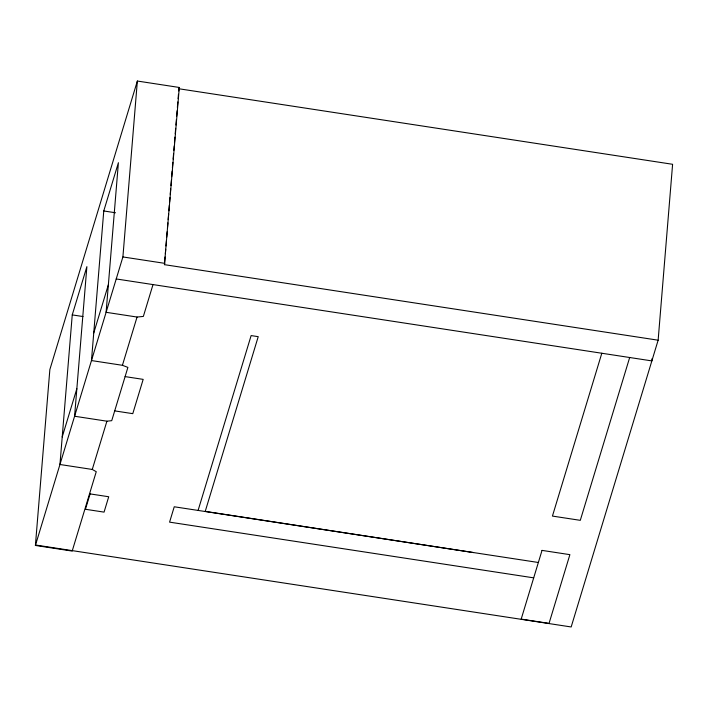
<?xml version="1.0" encoding="UTF-8"?>
<svg xmlns="http://www.w3.org/2000/svg" width="708" height="708" viewBox="0 0 708 708"><rect width="100%" height="100%" fill="white"/><g stroke="black" fill="none" stroke-linecap="round" stroke-linejoin="round"><path stroke-width="1.06" d="M153.008 284.581L143.352 316.423L137.051 317.042L106.103 312.308L118.404 162.698L103.766 210.966L91.474 360.567L122.422 365.301L127.891 367.399L111.731 420.676L106.908 421.189L74.588 416.242L86.88 266.642L72.251 314.901L59.95 464.501L92.27 469.448L96.253 471.705L72.181 551.072L35.4 545.443L49.861 369.549L137.361 81.039L179.31 87.465L164.451 264.659L658.139 340.194L672.6 164.291L178.912 88.766L178.735 90.96M35.4 545.443L122.9 256.942L137.361 81.039M164.451 264.659L165.088 256.969M165.353 253.668L165.716 249.269M165.991 245.968L166.442 240.472M166.707 237.18L167.168 231.684M167.433 228.383L167.885 222.887M168.159 219.586L168.61 214.09M168.885 210.789L169.336 205.293M169.601 202.001L169.964 197.603M170.239 194.302L170.69 188.806M170.955 185.505L171.416 180.009M171.681 176.708L172.132 171.212M172.407 167.92L172.858 162.424M173.133 159.123L173.584 153.627M173.849 150.326L174.212 145.928M174.487 142.635L174.938 137.131M175.203 133.839L175.664 128.343M175.929 125.042L176.381 119.546M176.655 116.245L177.106 110.749M177.381 107.448L177.832 101.952M178.097 98.66L178.46 94.261M652.041 358.699L651.856 360.903L116.218 278.952M62.215 436.951L76.853 388.692M93.739 333.017L108.368 284.749M178.912 88.766L179.31 87.465M122.422 365.301L137.051 317.042M92.27 469.448L106.908 421.189M198.098 510.424L251.128 335.583L258.225 336.672L205.196 511.512M473.59 552.576L205.232 511.388M601.818 353.239L552.435 516.079L580.295 520.336L629.678 357.505M658.139 340.194L571.17 626.961L35.533 545.01M103.766 210.966L115.51 212.763M122.9 256.942L164.849 263.358M72.251 314.901L83.022 316.547M125.095 376.603L143.175 379.373L132.777 413.658L114.696 410.888M538.363 562.488L174.239 506.778L169.575 522.141L533.699 577.852M90.093 493.901L85.438 509.273L104.058 512.123L108.722 496.75L90.093 493.901M542.027 550.39L521.185 619.111L549.045 623.376L569.887 554.656L542.027 550.39"/></g></svg>
